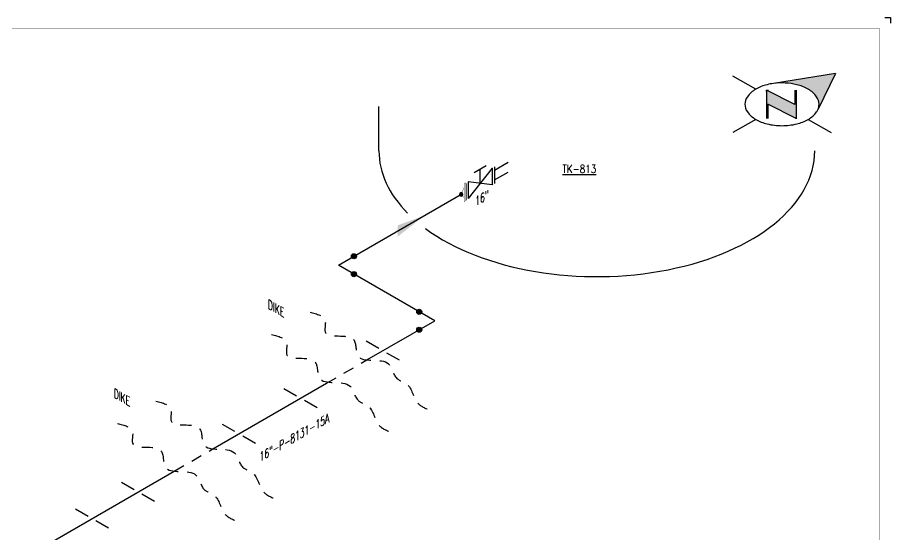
# Model space of a CAD drawing. Header units: inches. Extents: x 0 to 17.2, y 0 to 11.2.
# Drawn here: x 7.44 to 17.25, y 5.44 to 11.25 of the extents above; entities that cross this region are included whole.
import ezdxf
from ezdxf.enums import TextEntityAlignment as Align

# ---------------------------------------------------------------- set-up
doc = ezdxf.new("R2010")
doc.units = ezdxf.units.IN
doc.header["$MEASUREMENT"] = 0
doc.linetypes.add('HIDDEN2', pattern=[0.1875, 0.125, -0.0625])
for name, color, linetype in [('3', 1, 'Continuous'), ('BORDER', 3, 'Continuous'), ('COMP', 1, 'Continuous'), ('EQUIP', 131, 'Continuous'), ('EQUIP-ANNO', 150, 'Continuous'), ('FITTINGS', 4, 'Continuous'), ('FLOW', 1, 'Continuous'), ('PIPE-ANNO', 150, 'HIDDEN2'), ('TEXT', 7, 'Continuous'), ('WELD POINTS', 41, 'Continuous'), ('Welds', 7, 'Continuous')]:
    doc.layers.add(name, color=color, linetype=linetype)
doc.layers.add('PIPE', color=7, linetype='Continuous', lineweight=30)
doc.styles.add('PART_Standard', font='romans', dxfattribs={"width": 0.8, "height": 0.09})

# ---------------------------------------------------------------- blocks, each defined once
blk = doc.blocks.new('north2')
at = {"layer": 'BORDER'}
for points in [[(-0.706, -0.7673, -0.156851), (-0.679, -0.8512, -0.095667), (-0.6893, -0.9048), (-0.4945, -0.5044), (-1.1905, -0.6173, -0.092194), (-0.9281, -0.6306, -0.072341), (-0.8009, -0.6813, -0.106617)], [(-0.9381, -1.0109), (-0.9364, -1.0092), (-0.9364, -0.6907), (-0.9524, -0.6907), (-0.9524, -0.8533), (-1.2701, -0.6907), (-1.2701, -0.7067), (-1.2701, -1.0118), (-1.254, -1.0118), (-1.254, -0.8492)]]:
    blk.add_hatch(color=7, dxfattribs=at).paths.add_polyline_path(points)
at = {"layer": 'BORDER', "color": 7}
for p, q in [((-1.3895, -0.6813), (-1.6462, -0.5331)), ((-0.4945, -0.5044), (-1.1905, -0.6173)), ((-0.4945, -0.5044), (-0.6893, -0.9048)), ((-1.2701, -0.6907), (-1.2701, -1.0118)), ((-0.9524, -0.8533), (-1.2701, -0.6907)), ((-1.2701, -0.7067), (-1.2701, -0.6907)), ((-1.262, -0.6907), (-1.246, -0.6907)), ((-0.9524, -0.6907), (-0.9524, -0.8533)), ((-0.9364, -0.6907), (-0.9364, -1.0118)), ((-0.9364, -1.0118), (-1.254, -0.8492)), ((-1.254, -0.8492), (-1.254, -1.0118)), ((-1.3895, -1.0211), (-1.6462, -1.1694)), ((-1.2603, -1.0109), (-1.262, -1.0092)), ((-0.9283, -1.0118), (-0.9444, -1.0118)), ((-0.8009, -1.0211), (-0.5441, -1.1694))]:
    blk.add_line(p, q, dxfattribs=at)
for centre, radius, start, end in [((-1.2376, -0.9443), 0.3037, 120, 144.34287), ((-1.1517, -1.0932), 0.4756, 103.44948, 120), ((-1.0952, -1.3294), 0.7185, 97.62035, 103.44948), ((-1.0952, -1.3294), 0.7185, 76.55052, 97.62035), ((-1.0387, -1.0932), 0.4756, 60, 76.55052), ((-0.9527, -0.9443), 0.3037, 35.65713, 60), ((-1.3674, -0.8512), 0.144, 144.34287, 180), ((-0.823, -0.8512), 0.144, 360, 35.65713), ((-1.3674, -0.8512), 0.144, 180, 215.65713), ((-0.823, -0.8512), 0.144, 337.57958, 360), ((-1.2376, -0.7582), 0.3037, 215.65713, 240), ((-0.9527, -0.7582), 0.3037, 300, 324.34287), ((-0.823, -0.8512), 0.144, 324.34287, 337.55468), ((-1.1517, -0.6093), 0.4756, 240, 256.55052), ((-1.0952, -0.373), 0.7185, 256.55052, 270), ((-1.0952, -0.373), 0.7185, 270, 283.44948), ((-1.0387, -0.6093), 0.4756, 283.44948, 300)]:
    blk.add_arc(centre, radius, start, end, dxfattribs=at)
blk = doc.blocks.new('A$C6804a2e5')
blk.add_blockref('north2', (0, 0))
blk = doc.blocks.new('A$C860dd1f6')
at = {"layer": 'PIPE'}
blk.add_blockref('A$C6804a2e5', (0, 0), dxfattribs=at)
blk = doc.blocks.new('Border')
at = {"layer": 'BORDER', "const_width": 0.005}
blk.add_lwpolyline([(0.25, 0.25), (17.25, 0.25), (17.25, 11.25), (0.25, 11.25)], close=True, dxfattribs=at)
blk = doc.blocks.new('1_Text_00')
at = {"layer": 'TEXT', "style": 'PART_Standard', "width": 0.8}
blk.add_attdef('TEXT', (-0.062, -0.0144), '', height=0.09, dxfattribs=at)
blk = doc.blocks.new('3_VALVE_FLANGE_GATE_30')
at = {"color": 0, "linetype": 'ByBlock', "lineweight": -2}
blk.add_wipeout([(-0.1624, -0.1875), (-0.1353, -0.1719), (0, 0), (0.1353, -0.0156), (0.1624, 0), (0.1624, 0.1875), (0.1353, 0.1719), (0, 0), (-0.1353, 0.0156), (-0.1624, 0)], dxfattribs=at)
for p, q in [((0.1353, 0.1719), (-0.1353, -0.1719)), ((0.0677, 0.1953), (-0.0677, 0.1172)), ((0, 0), (0, 0.1563)), ((0.1353, 0.1719), (0.1353, -0.0156)), ((0.1624, 0.1875), (0.1624, 0)), ((-0.1624, 0), (-0.1624, -0.1875)), ((-0.1353, 0.0156), (-0.1353, -0.1719)), ((0.1353, -0.0156), (-0.1353, 0.0156))]:
    blk.add_line(p, q, dxfattribs=at)
blk = doc.blocks.new('AM9A04')
at = {"linetype": 'Continuous', "const_width": 0.01}
blk.add_lwpolyline([(0, -0.289), (0, 0.289), (-0.05, 0.318), (-0.05, -0.26)], close=True, dxfattribs=at)
at = {"const_width": 0.01}
blk.add_lwpolyline([(-0.05, -0.144), (-0.15, 0.087), (-0.05, 0.202)], dxfattribs=at)
blk = doc.blocks.new('A09')
at = {"layer": 'Welds'}
h = blk.add_hatch(color=256, dxfattribs=at)
h.dxf.hatch_style = 1
h.paths.add_polyline_path([(-0.03, 0, 1), (0.03, 0, 1)])
blk.add_circle((0, 0), 0.03, dxfattribs=at)
blk = doc.blocks.new('*U81')
blk.add_wipeout([(0.052, -0.03), (0.0173, -0.07), (0.0173, -0.1101), (0, -0.1001), (0, 0.1001), (0.0173, 0.0901), (0.0173, 0.05)]).dxf.layer = 'COMP'
at = {"layer": '3', "xscale": 0.65, "yscale": 0.65, "zscale": 0.65}
blk.add_blockref('A09', (0.052, -0.03), dxfattribs=at)
at = {"layer": 'COMP', "xscale": 0.3466300616258731, "yscale": 0.3466300616258731, "zscale": 0.3466300616258731, "rotation": 180}
blk.add_blockref('AM9A04', (0, 0), dxfattribs=at)
blk = doc.blocks.new('1_Text_30')
at = {"layer": 'TEXT', "style": 'PART_Standard', "oblique": 30, "width": 0.8}
blk.add_attdef('TEXT', (0, 0), '', height=0.09, rotation=30, dxfattribs=at)
blk = doc.blocks.new('2_NOZZLE_FLANGE_EQUIPMENT_30')
blk.add_wipeout([(-0.1757, -0.0465), (-0.1757, -0.1564), (-0.0234, -0.0685), (-0.0234, -0.1073), (0, -0.0937), (0, 0.0937), (-0.0234, 0.0802), (-0.0234, 0.0414)])
at = {"color": 0, "linetype": 'ByBlock', "lineweight": -2}
for p, q in [((-0.0234, 0.0414), (-0.1757, -0.0465)), ((-0.0234, -0.1073), (-0.0234, 0.0802)), ((0, -0.0937), (0, 0.0937)), ((-0.0234, -0.0685), (-0.1757, -0.1564))]:
    blk.add_line(p, q, dxfattribs=at)
blk = doc.blocks.new('2_ELBOW_WELD_330')
at = {"linetype": 'ByBlock', "lineweight": -2}
h = blk.add_hatch(color=0, dxfattribs=at)
edge = h.paths.add_edge_path()
edge.add_arc((0.174, -0.1004), 0.0286, 0, 360)
h = blk.add_hatch(color=0, dxfattribs=at)
edge = h.paths.add_edge_path()
edge.add_arc((0, -0.2009), 0.0286, 0, 360)
at = {"color": 0, "linetype": 'ByBlock', "lineweight": -2}
for centre in [(0.174, -0.1004), (0, -0.2009)]:
    blk.add_circle(centre, 0.0286, dxfattribs=at)
blk = doc.blocks.new('1_ARROW_FLOW_30')
at = {"color": 0, "linetype": 'ByBlock'}
blk.add_solid([(-0.15, -0.1505), (0.15, 0.0866), (-0.15, -0.0227)], dxfattribs=at)
blk = doc.blocks.new('4_SUPPORT_I-BEAM_30')
at = {"color": 0, "linetype": 'ByBlock', "lineweight": -2}
for p, q in [((-0.0435, 0.0251), (-0.1857, 0.1072)), ((0.1857, -0.1072), (0.0435, -0.0251))]:
    blk.add_line(p, q, dxfattribs=at)
blk = doc.blocks.new('1_Text_330')
at = {"layer": 'TEXT', "style": 'PART_Standard', "oblique": 330, "width": 0.8}
blk.add_attdef('3/4"', (0, 0), '', height=0.09, rotation=330, dxfattribs=at)

msp = doc.modelspace()

# ---------------------------------------------------------------- linework, layer by layer
for p, q in [((17.1875, 11.25), (17.25, 11.25)), ((17.25, 11.25), (17.25, 11.1875))]:
    msp.add_line(p, q)
at = {"layer": 'EQUIP'}
msp.add_line((11.4998, 9.7508), (11.4998, 10.2508), dxfattribs=at)
for start_param, end_param in [(0, 0.519329), (0.66588, 3.141593)]:
    msp.add_ellipse((13.9493, 9.7508), major_axis=(-2.4495, 0), ratio=0.57735, start_param=start_param, end_param=end_param, dxfattribs=at)
at = {"layer": 'PIPE'}
for p, q in [((11.0449, 8.4651), (12.777, 9.4651)), ((12.1275, 7.8401), (11.0449, 8.4651)), ((11.3654, 7.4001), (12.1275, 7.8401)), ((9.6334, 6.4001), (10.9111, 7.1379)), ((6.0345, 4.3224), (9.2003, 6.1501))]:
    msp.add_line(p, q, dxfattribs=at)
at = {"layer": 'PIPE', "linetype": 'HIDDEN2'}
for p, q in [((10.9111, 7.1379), (11.3654, 7.4001)), ((9.2003, 6.1501), (9.6334, 6.4001))]:
    msp.add_line(p, q, dxfattribs=at)
at = {"layer": 'PIPE-ANNO'}
for points in [[(10.7252, 7.9361), (10.8955, 7.8379), (10.8955, 7.7154), (11.2138, 7.6301), (11.2626, 7.4478), (11.608, 7.3552), (11.7019, 7.1925), (11.812, 7.129), (11.934, 6.9177), (12.078, 6.8345)], [(10.2922, 7.6861), (10.4625, 7.5879), (10.4625, 7.4654), (10.7807, 7.3801), (10.8296, 7.1978), (11.1749, 7.1052), (11.2689, 6.9425), (11.379, 6.879), (11.501, 6.6677), (11.645, 6.5845)], [(8.9932, 6.9361), (9.1634, 6.8379), (9.1634, 6.7154), (9.4817, 6.6301), (9.5306, 6.4478), (9.8759, 6.3552), (9.9698, 6.1925), (10.0799, 6.129), (10.2019, 5.9177), (10.3459, 5.8345)], [(8.5602, 6.6861), (8.7304, 6.5879), (8.7304, 6.4654), (9.0487, 6.3801), (9.0976, 6.1978), (9.4429, 6.1052), (9.5368, 5.9425), (9.6469, 5.879), (9.7689, 5.6677), (9.9129, 5.5845)]]:
    msp.add_spline(points, degree=3, dxfattribs=at)

# ---------------------------------------------------------------- block references
at = {"layer": 'BORDER'}
for name, p in [('Border', (-0.125, -0.125)), ('A$C860dd1f6', (17.125, 11.125))]:
    msp.add_blockref(name, p, dxfattribs=at)
at = {"layer": 'FITTINGS'}
for p in [(11.5437, 7.5031), (10.6184, 6.9688), (9.9256, 6.5689), (8.7927, 5.9148), (8.2757, 5.6163)]:
    msp.add_blockref('4_SUPPORT_I-BEAM_30', p, dxfattribs=at)
at = {"layer": 'FLOW'}
msp.add_blockref('1_ARROW_FLOW_30', (11.8606, 8.936), dxfattribs=at)
at = {"layer": 'TEXT'}
ref = msp.add_blockref('1_Text_00', (13.6592, 9.5372), dxfattribs=at)
ref.add_attrib('TEXT', '%%UTK-813', dxfattribs={"layer": 'EQUIP-ANNO', "height": 0.09, "style": 'PART_Standard', "width": 0.8}).set_placement((13.7519, 9.5473), align=Align.MIDDLE_CENTER)
for name, p, values in [('1_Text_330', (10.2519, 7.9813), {'3/4"': 'DIKE'}), ('1_Text_330', (8.5198, 6.9813), {'3/4"': 'DIKE'}), ('1_Text_30', (10.159, 6.2517), {'TEXT': '16"-P-8131-15A'})]:
    msp.add_blockref(name, p, dxfattribs=at).add_auto_attribs(values)
at = {"layer": 'WELD POINTS'}
for p, rotation in [((11.0449, 8.4651), 59.99999999999999), ((12.1275, 7.8401), 239.9999999999999)]:
    msp.add_blockref('2_ELBOW_WELD_330', p, dxfattribs=dict(at, rotation=rotation))

# ---------------------------------------------------------------- next in the draw order: block references
at = {"layer": 'FITTINGS', "xscale": -1, "yscale": -1}
msp.add_blockref('2_NOZZLE_FLANGE_EQUIPMENT_30', (12.777, 9.4651), dxfattribs=at)

# ---------------------------------------------------------------- next in the draw order: block references
at = {"layer": 'FITTINGS'}
msp.add_blockref('3_VALVE_FLANGE_GATE_30', (12.638, 9.3849), dxfattribs=at)

# ---------------------------------------------------------------- next in the draw order: block references
at = {"layer": 'COMP', "ltscale": 0.65, "xscale": -1}
msp.add_blockref('*U81', (12.4757, 9.2912), dxfattribs=at)
at = {"layer": 'TEXT'}
msp.add_blockref('1_Text_30', (12.5838, 9.1262), dxfattribs=at).add_auto_attribs({'TEXT': '16"'})

doc.saveas('drawing.dxf')
